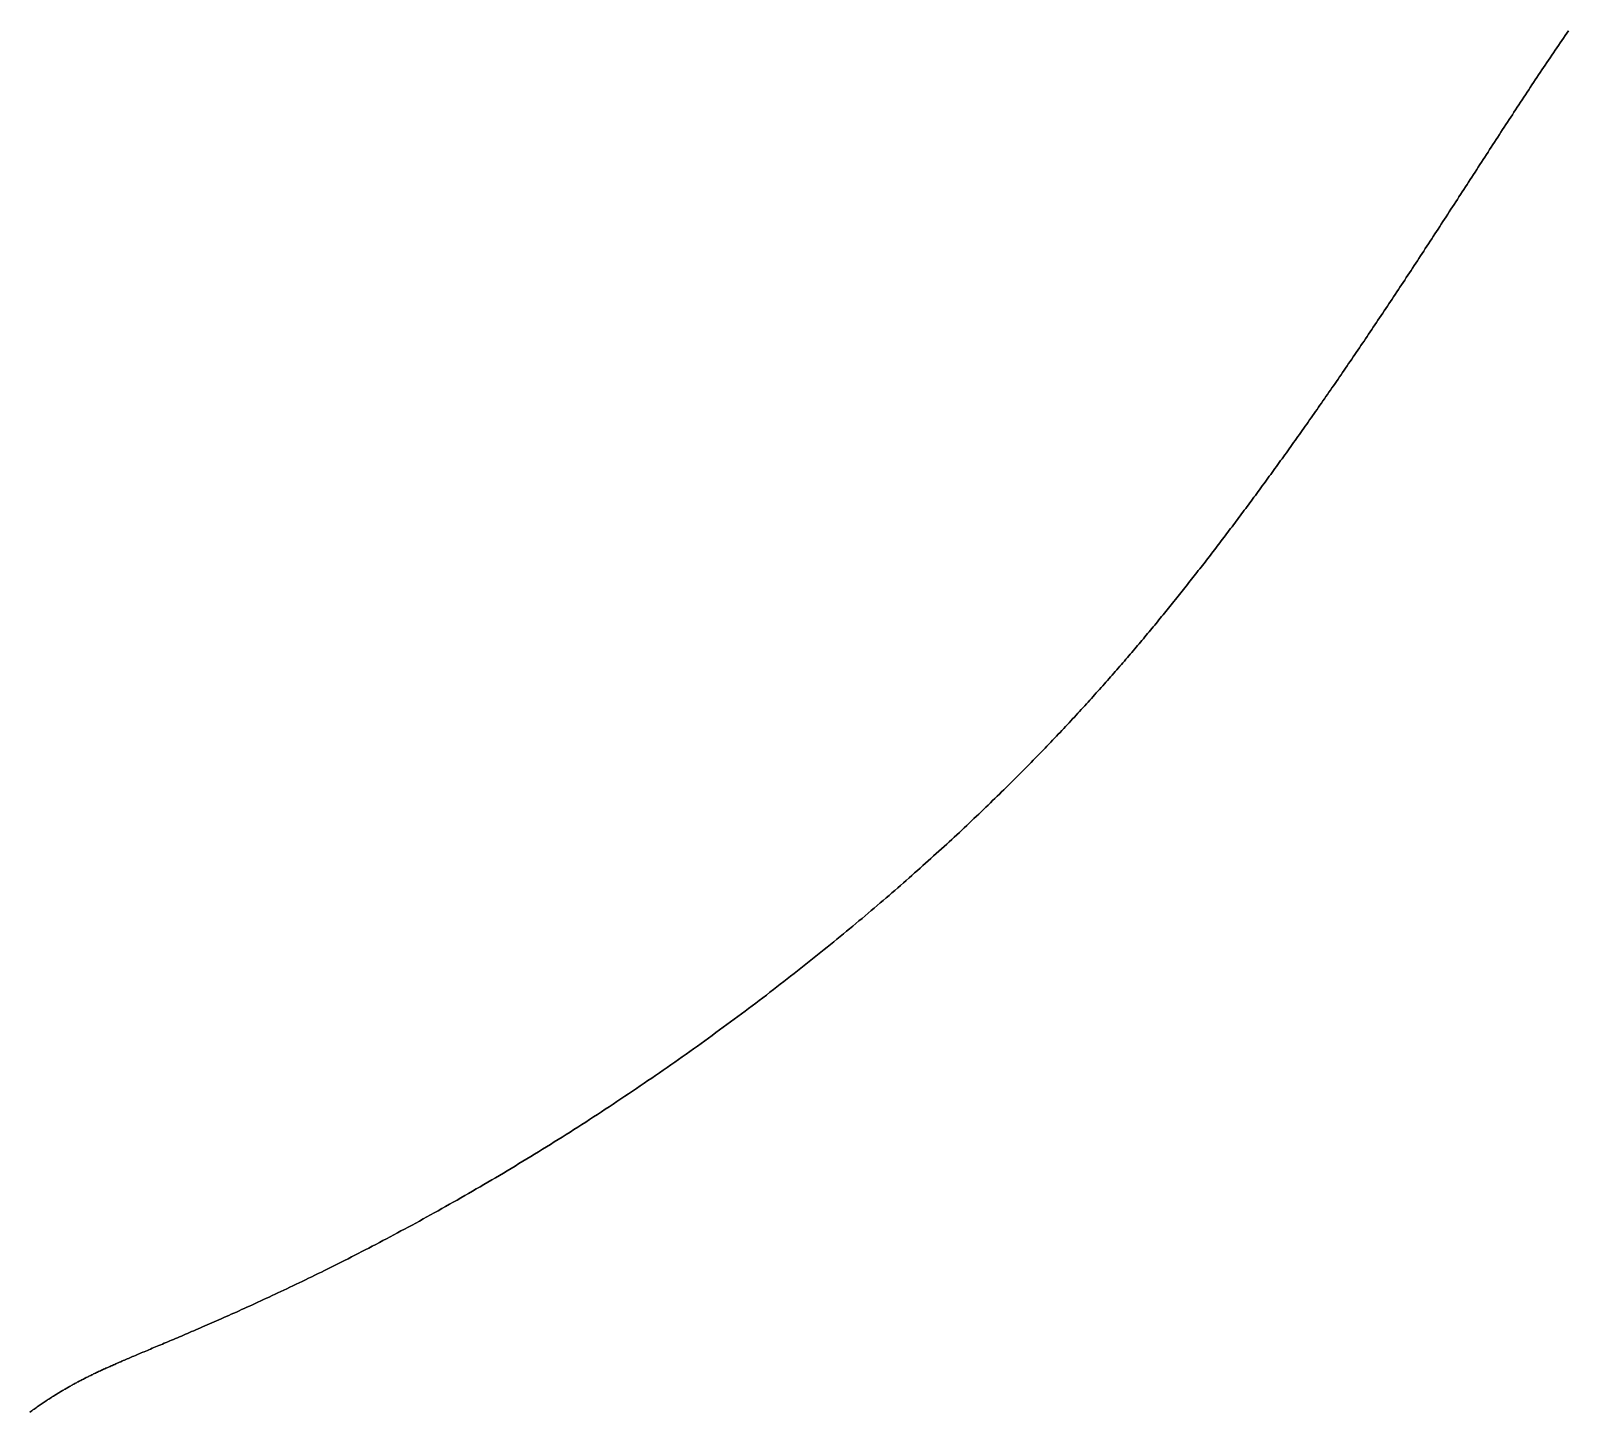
# Model space of a CAD drawing. Header units: inches. Extents: x 130170 to 284068, y 377793 to 804530.
# Drawn here: x 256422.4 to 256488.3, y 734966.8 to 735026 of the extents above; entities that cross this region are included whole.
import ezdxf

# ---------------------------------------------------------------- set-up
doc = ezdxf.new("R2010")
doc.units = ezdxf.units.IN
doc.header["$MEASUREMENT"] = 0
doc.layers.add('muni_il', color=7, linetype='Continuous')

msp = doc.modelspace()

# ---------------------------------------------------------------- linework, layer by layer
at = {"layer": 'muni_il'}
for points in [[(256422.339, 734966.829), (256422.386, 734966.863), (256422.431, 734966.896), (256422.477, 734966.928), (256422.522, 734966.96), (256422.567, 734966.992), (256422.611, 734967.024), (256422.655, 734967.055), (256422.699, 734967.085), (256422.742, 734967.115), (256422.786, 734967.145), (256422.828, 734967.174), (256422.871, 734967.203), (256422.913, 734967.231), (256422.955, 734967.26), (256422.997, 734967.287), (256423.038, 734967.315), (256423.079, 734967.342), (256423.12, 734967.369), (256423.16, 734967.395), (256423.201, 734967.421), (256423.241, 734967.447), (256423.281, 734967.472), (256423.32, 734967.498), (256423.36, 734967.522), (256423.399, 734967.547), (256423.438, 734967.571), (256423.477, 734967.596), (256423.515, 734967.619), (256423.554, 734967.643), (256423.592, 734967.666), (256423.63, 734967.689), (256423.668, 734967.712), (256423.706, 734967.735), (256423.744, 734967.757), (256423.781, 734967.78), (256423.819, 734967.802), (256423.856, 734967.824), (256423.894, 734967.845), (256423.931, 734967.867), (256423.968, 734967.888), (256424.005, 734967.909), (256424.042, 734967.93), (256424.08, 734967.951), (256424.117, 734967.972), (256424.154, 734967.993), (256424.191, 734968.013), (256424.228, 734968.034), (256424.265, 734968.054), (256424.303, 734968.074), (256424.34, 734968.095), (256424.377, 734968.115), (256424.415, 734968.135), (256424.452, 734968.154), (256424.49, 734968.174), (256424.528, 734968.194), (256424.566, 734968.214), (256424.604, 734968.234), (256424.642, 734968.253), (256424.681, 734968.273), (256424.719, 734968.292), (256424.758, 734968.312), (256424.797, 734968.332), (256424.836, 734968.351), (256424.876, 734968.371), (256424.916, 734968.39), (256424.956, 734968.41), (256424.996, 734968.43), (256425.036, 734968.449), (256425.077, 734968.469), (256425.118, 734968.489), (256425.16, 734968.509), (256425.202, 734968.529), (256425.244, 734968.548), (256425.287, 734968.568), (256425.33, 734968.589), (256425.373, 734968.609), (256425.417, 734968.629), (256425.461, 734968.649), (256425.506, 734968.67), (256425.551, 734968.691), (256425.597, 734968.711), (256425.643, 734968.732), (256425.689, 734968.753), (256425.736, 734968.774), (256425.784, 734968.796), (256425.832, 734968.817), (256425.881, 734968.839), (256425.93, 734968.86), (256425.98, 734968.882), (256426.03, 734968.904), (256426.081, 734968.927), (256426.133, 734968.949), (256426.185, 734968.972), (256426.238, 734968.995), (256426.291, 734969.018), (256426.345, 734969.041), (256426.4, 734969.065), (256426.456, 734969.089), (256426.512, 734969.113), (256426.569, 734969.137), (256426.627, 734969.162), (256426.685, 734969.187), (256426.745, 734969.212), (256426.804, 734969.238), (256426.865, 734969.263), (256426.927, 734969.289), (256426.989, 734969.316), (256427.052, 734969.342), (256427.116, 734969.369), (256427.181, 734969.397), (256427.246, 734969.424), (256427.313, 734969.452), (256427.38, 734969.481), (256427.448, 734969.509), (256427.517, 734969.538), (256427.587, 734969.568), (256427.658, 734969.598), (256427.73, 734969.628), (256427.802, 734969.658), (256427.876, 734969.689), (256427.951, 734969.721), (256428.026, 734969.752), (256428.102, 734969.785), (256428.18, 734969.817), (256428.258, 734969.85), (256428.337, 734969.884), (256428.418, 734969.918), (256428.499, 734969.952), (256428.581, 734969.987), (256428.665, 734970.023), (256428.749, 734970.058), (256428.834, 734970.095), (256428.92, 734970.131), (256429.008, 734970.169), (256429.096, 734970.206), (256429.185, 734970.245), (256429.276, 734970.283), (256429.367, 734970.323), (256429.46, 734970.363), (256429.553, 734970.403), (256429.648, 734970.444), (256429.743, 734970.485), (256429.84, 734970.527), (256429.938, 734970.57), (256430.037, 734970.613), (256430.136, 734970.656), (256430.237, 734970.7), (256430.339, 734970.745), (256430.442, 734970.791), (256430.546, 734970.836), (256430.651, 734970.883), (256430.758, 734970.93), (256430.865, 734970.978), (256430.973, 734971.026), (256431.083, 734971.075), (256431.193, 734971.124), (256431.305, 734971.174), (256431.417, 734971.225), (256431.531, 734971.276), (256431.645, 734971.328), (256431.761, 734971.381), (256431.877, 734971.434), (256431.995, 734971.488), (256432.114, 734971.543), (256432.234, 734971.598), (256432.354, 734971.653), (256432.476, 734971.71), (256432.599, 734971.767), (256432.723, 734971.825), (256432.848, 734971.883), (256432.973, 734971.942), (256433.1, 734972.002), (256433.228, 734972.062), (256433.357, 734972.123), (256433.486, 734972.185), (256433.617, 734972.247), (256433.748, 734972.31), (256433.881, 734972.374), (256434.014, 734972.438), (256434.149, 734972.503), (256434.284, 734972.569), (256434.42, 734972.635), (256434.557, 734972.702), (256434.695, 734972.77), (256434.834, 734972.838), (256434.974, 734972.907), (256435.115, 734972.977), (256435.256, 734973.047), (256435.398, 734973.118), (256435.541, 734973.19), (256435.685, 734973.263), (256435.83, 734973.336), (256435.975, 734973.409), (256436.122, 734973.484), (256436.269, 734973.559), (256436.416, 734973.635), (256436.565, 734973.711), (256436.714, 734973.788), (256436.864, 734973.866), (256437.015, 734973.944), (256437.166, 734974.023), (256437.318, 734974.103), (256437.471, 734974.183), (256437.624, 734974.264), (256437.779, 734974.346), (256437.933, 734974.428), (256438.088, 734974.511), (256438.244, 734974.595), (256438.401, 734974.679), (256438.558, 734974.764), (256438.716, 734974.849), (256438.874, 734974.935), (256439.032, 734975.022), (256439.192, 734975.11), (256439.351, 734975.197), (256439.512, 734975.286), (256439.672, 734975.375), (256439.833, 734975.465), (256439.995, 734975.555), (256440.157, 734975.646), (256440.32, 734975.738), (256440.483, 734975.83), (256440.646, 734975.923), (256440.809, 734976.016), (256440.973, 734976.11), (256441.138, 734976.204), (256441.303, 734976.299), (256441.468, 734976.395), (256441.633, 734976.491), (256441.798, 734976.587), (256441.964, 734976.684), (256442.13, 734976.782), (256442.297, 734976.88), (256442.463, 734976.979), (256442.63, 734977.078), (256442.797, 734977.178), (256442.965, 734977.278), (256443.132, 734977.378), (256443.299, 734977.48), (256443.467, 734977.581), (256443.635, 734977.683), (256443.803, 734977.786), (256443.971, 734977.889), (256444.139, 734977.992), (256444.307, 734978.096), (256444.476, 734978.2), (256444.644, 734978.305), (256444.812, 734978.41), (256444.981, 734978.516), (256445.149, 734978.622), (256445.317, 734978.728), (256445.486, 734978.835), (256445.654, 734978.942), (256445.822, 734979.049), (256445.99, 734979.157), (256446.158, 734979.265), (256446.326, 734979.374), (256446.494, 734979.483), (256446.662, 734979.592), (256446.829, 734979.702), (256446.997, 734979.811), (256447.164, 734979.921), (256447.332, 734980.032), (256447.498, 734980.143), (256447.665, 734980.254), (256447.832, 734980.365), (256447.998, 734980.476), (256448.164, 734980.588), (256448.33, 734980.7), (256448.496, 734980.812), (256448.661, 734980.925), (256448.826, 734981.037), (256448.991, 734981.15), (256449.155, 734981.263), (256449.32, 734981.377), (256449.483, 734981.49), (256449.647, 734981.604), (256449.81, 734981.717), (256449.973, 734981.831), (256450.135, 734981.946), (256450.297, 734982.06), (256450.459, 734982.174), (256450.62, 734982.289), (256450.781, 734982.403), (256450.942, 734982.518), (256451.102, 734982.633), (256451.261, 734982.748), (256451.42, 734982.863), (256451.579, 734982.978), (256451.737, 734983.093), (256451.895, 734983.208), (256452.052, 734983.323), (256452.209, 734983.439), (256452.365, 734983.554), (256452.521, 734983.669), (256452.676, 734983.784), (256452.831, 734983.9), (256452.985, 734984.015), (256453.139, 734984.13), (256453.292, 734984.246), (256453.444, 734984.361), (256453.596, 734984.476), (256453.748, 734984.591), (256453.899, 734984.706), (256454.049, 734984.822), (256454.199, 734984.937), (256454.348, 734985.052), (256454.496, 734985.166), (256454.644, 734985.281), (256454.791, 734985.396), (256454.938, 734985.51), (256455.084, 734985.625), (256455.229, 734985.739), (256455.374, 734985.853), (256455.518, 734985.967), (256455.662, 734986.081), (256455.804, 734986.195), (256455.947, 734986.309), (256456.088, 734986.422), (256456.229, 734986.535), (256456.369, 734986.649), (256456.509, 734986.762), (256456.648, 734986.874), (256456.786, 734986.987), (256456.923, 734987.099), (256457.06, 734987.212), (256457.196, 734987.323), (256457.331, 734987.435), (256457.466, 734987.547), (256457.6, 734987.658), (256457.733, 734987.769), (256457.866, 734987.88), (256457.998, 734987.991), (256458.129, 734988.101), (256458.26, 734988.211), (256458.39, 734988.321), (256458.519, 734988.431), (256458.647, 734988.54), (256458.775, 734988.649), (256458.901, 734988.758), (256459.028, 734988.866), (256459.153, 734988.974), (256459.278, 734989.082), (256459.402, 734989.19), (256459.525, 734989.297), (256459.648, 734989.404), (256459.77, 734989.511), (256459.891, 734989.617), (256460.012, 734989.723), (256460.132, 734989.829), (256460.251, 734989.935), (256460.369, 734990.04), (256460.486, 734990.144), (256460.603, 734990.249), (256460.72, 734990.353), (256460.835, 734990.457), (256460.95, 734990.56), (256461.064, 734990.663), (256461.177, 734990.766), (256461.29, 734990.869), (256461.402, 734990.971), (256461.513, 734991.072), (256461.624, 734991.174), (256461.733, 734991.275), (256461.842, 734991.376), (256461.951, 734991.476), (256462.059, 734991.576), (256462.166, 734991.676), (256462.272, 734991.775), (256462.378, 734991.874), (256462.483, 734991.973), (256462.587, 734992.071), (256462.69, 734992.168), (256462.793, 734992.266), (256462.896, 734992.363), (256462.997, 734992.46), (256463.098, 734992.556), (256463.198, 734992.652), (256463.298, 734992.748), (256463.397, 734992.843), (256463.495, 734992.938), (256463.593, 734993.033), (256463.69, 734993.127), (256463.786, 734993.221), (256463.882, 734993.314), (256463.977, 734993.408), (256464.072, 734993.5), (256464.165, 734993.593), (256464.259, 734993.685), (256464.351, 734993.776), (256464.443, 734993.868), (256464.535, 734993.959), (256464.625, 734994.05), (256464.716, 734994.14), (256464.805, 734994.23), (256464.894, 734994.319), (256464.983, 734994.408), (256465.071, 734994.497), (256465.158, 734994.586), (256465.245, 734994.674), (256465.331, 734994.762), (256465.416, 734994.85), (256465.501, 734994.937), (256465.586, 734995.024), (256465.67, 734995.11), (256465.753, 734995.196), (256465.836, 734995.282), (256465.918, 734995.368), (256466, 734995.453), (256466.082, 734995.538), (256466.162, 734995.623), (256466.243, 734995.707), (256466.322, 734995.791), (256466.402, 734995.875), (256466.481, 734995.958), (256466.559, 734996.041), (256466.637, 734996.124), (256466.714, 734996.206), (256466.791, 734996.289), (256466.867, 734996.371), (256466.944, 734996.452), (256467.019, 734996.534), (256467.094, 734996.615), (256467.169, 734996.695), (256467.243, 734996.776), (256467.317, 734996.856), (256467.39, 734996.936), (256467.463, 734997.016), (256467.536, 734997.096), (256467.608, 734997.175), (256467.68, 734997.254), (256467.751, 734997.333), (256467.822, 734997.411), (256467.893, 734997.49), (256467.963, 734997.568), (256468.033, 734997.646), (256468.103, 734997.723), (256468.172, 734997.801), (256468.241, 734997.878), (256468.309, 734997.955), (256468.378, 734998.032), (256468.445, 734998.109), (256468.513, 734998.185), (256468.58, 734998.261), (256468.647, 734998.337), (256468.713, 734998.413), (256468.78, 734998.489), (256468.846, 734998.564), (256468.911, 734998.64), (256468.977, 734998.715), (256469.042, 734998.79), (256469.107, 734998.865), (256469.171, 734998.94), (256469.236, 734999.014), (256469.3, 734999.089), (256469.363, 734999.163), (256469.427, 734999.237), (256469.49, 734999.311), (256469.553, 734999.385), (256469.616, 734999.459), (256469.679, 734999.533), (256469.741, 734999.607), (256469.803, 734999.68), (256469.865, 734999.754), (256469.927, 734999.827), (256469.989, 734999.9), (256470.05, 734999.973), (256470.111, 735000.047), (256470.172, 735000.12), (256470.233, 735000.193), (256470.294, 735000.266), (256470.354, 735000.338), (256470.415, 735000.411), (256470.475, 735000.484), (256470.535, 735000.557), (256470.595, 735000.629), (256470.655, 735000.702), (256470.714, 735000.775), (256470.774, 735000.847), (256470.833, 735000.92), (256470.892, 735000.992), (256470.951, 735001.065), (256471.01, 735001.137), (256471.069, 735001.21), (256471.128, 735001.283), (256471.187, 735001.355), (256471.246, 735001.428), (256471.304, 735001.5), (256471.362, 735001.573), (256471.421, 735001.645), (256471.479, 735001.718), (256471.537, 735001.791), (256471.595, 735001.863), (256471.653, 735001.936), (256471.712, 735002.009), (256471.769, 735002.082), (256471.827, 735002.155), (256471.885, 735002.228), (256471.943, 735002.301), (256472.001, 735002.374), (256472.059, 735002.447), (256472.116, 735002.52), (256472.174, 735002.594), (256472.231, 735002.667), (256472.289, 735002.741), (256472.347, 735002.814), (256472.404, 735002.888), (256472.462, 735002.962), (256472.52, 735003.035), (256472.577, 735003.11), (256472.635, 735003.184), (256472.692, 735003.258), (256472.75, 735003.332), (256472.807, 735003.407), (256472.865, 735003.481), (256472.923, 735003.556), (256472.98, 735003.631), (256473.038, 735003.706), (256473.096, 735003.781), (256473.153, 735003.856), (256473.211, 735003.932), (256473.269, 735004.007), (256473.326, 735004.083), (256473.384, 735004.159), (256473.442, 735004.235), (256473.5, 735004.311), (256473.558, 735004.387), (256473.616, 735004.464), (256473.674, 735004.54), (256473.732, 735004.617), (256473.79, 735004.694), (256473.848, 735004.771), (256473.907, 735004.849), (256473.965, 735004.926), (256474.023, 735005.004), (256474.082, 735005.082), (256474.14, 735005.16), (256474.199, 735005.238), (256474.257, 735005.317), (256474.316, 735005.395), (256474.375, 735005.474), (256474.434, 735005.553), (256474.492, 735005.633), (256474.552, 735005.712), (256474.61, 735005.792), (256474.67, 735005.872), (256474.729, 735005.952), (256474.788, 735006.032), (256474.848, 735006.113), (256474.907, 735006.194), (256474.967, 735006.275), (256475.026, 735006.356), (256475.086, 735006.437), (256475.146, 735006.519), (256475.206, 735006.601), (256475.266, 735006.683), (256475.326, 735006.765), (256475.386, 735006.848), (256475.446, 735006.931), (256475.507, 735007.013), (256475.567, 735007.097), (256475.628, 735007.18), (256475.688, 735007.264), (256475.749, 735007.348), (256475.81, 735007.432), (256475.871, 735007.517), (256475.932, 735007.601), (256475.993, 735007.686), (256476.054, 735007.771), (256476.116, 735007.857), (256476.177, 735007.942), (256476.239, 735008.028), (256476.3, 735008.114), (256476.362, 735008.201), (256476.424, 735008.287), (256476.486, 735008.374), (256476.548, 735008.461), (256476.61, 735008.549), (256476.672, 735008.636), (256476.734, 735008.724), (256476.797, 735008.812), (256476.859, 735008.9), (256476.922, 735008.989), (256476.985, 735009.078), (256477.048, 735009.167), (256477.11, 735009.256), (256477.173, 735009.346), (256477.237, 735009.435), (256477.3, 735009.525), (256477.363, 735009.616), (256477.427, 735009.706), (256477.49, 735009.797), (256477.554, 735009.888), (256477.617, 735009.979), (256477.681, 735010.071), (256477.745, 735010.163), (256477.809, 735010.255), (256477.873, 735010.347), (256477.937, 735010.439), (256478.002, 735010.532), (256478.066, 735010.625), (256478.13, 735010.718), (256478.195, 735010.811), (256478.26, 735010.905), (256478.324, 735010.999), (256478.389, 735011.093), (256478.454, 735011.187), (256478.519, 735011.282), (256478.584, 735011.377), (256478.649, 735011.472), (256478.714, 735011.567), (256478.78, 735011.663), (256478.845, 735011.758), (256478.911, 735011.854), (256478.976, 735011.95), (256479.042, 735012.047), (256479.108, 735012.143), (256479.173, 735012.24), (256479.239, 735012.337), (256479.305, 735012.434), (256479.371, 735012.532), (256479.437, 735012.629), (256479.503, 735012.727), (256479.57, 735012.826), (256479.636, 735012.924), (256479.702, 735013.022), (256479.769, 735013.121), (256479.835, 735013.22), (256479.902, 735013.319), (256479.969, 735013.418), (256480.035, 735013.518), (256480.102, 735013.617), (256480.169, 735013.717), (256480.236, 735013.817), (256480.303, 735013.918), (256480.37, 735014.018), (256480.437, 735014.119), (256480.504, 735014.219), (256480.571, 735014.32), (256480.639, 735014.421), (256480.706, 735014.523), (256480.773, 735014.624), (256480.841, 735014.726), (256480.908, 735014.828), (256480.976, 735014.93), (256481.043, 735015.032), (256481.111, 735015.134), (256481.179, 735015.237), (256481.246, 735015.339), (256481.314, 735015.442), (256481.382, 735015.545), (256481.45, 735015.648), (256481.518, 735015.751), (256481.586, 735015.855), (256481.654, 735015.958), (256481.722, 735016.062), (256481.79, 735016.166), (256481.858, 735016.269), (256481.926, 735016.373), (256481.994, 735016.477), (256482.062, 735016.582), (256482.13, 735016.686), (256482.199, 735016.791), (256482.267, 735016.895), (256482.335, 735017), (256482.404, 735017.105), (256482.472, 735017.21), (256482.541, 735017.315), (256482.609, 735017.42), (256482.678, 735017.525), (256482.746, 735017.631), (256482.815, 735017.736), (256482.884, 735017.842), (256482.952, 735017.947), (256483.021, 735018.053), (256483.09, 735018.159), (256483.158, 735018.265), (256483.227, 735018.371), (256483.296, 735018.477), (256483.365, 735018.583), (256483.433, 735018.689), (256483.502, 735018.795), (256483.571, 735018.901), (256483.64, 735019.008), (256483.709, 735019.114), (256483.778, 735019.221), (256483.847, 735019.327), (256483.916, 735019.434), (256483.985, 735019.54), (256484.054, 735019.647), (256484.123, 735019.753), (256484.192, 735019.86), (256484.261, 735019.967), (256484.33, 735020.074), (256484.4, 735020.181), (256484.469, 735020.287), (256484.538, 735020.394), (256484.607, 735020.501), (256484.676, 735020.608), (256484.746, 735020.715), (256484.815, 735020.822), (256484.884, 735020.929), (256484.954, 735021.036), (256485.023, 735021.143), (256485.093, 735021.25), (256485.162, 735021.356), (256485.231, 735021.463), (256485.301, 735021.57), (256485.37, 735021.677), (256485.44, 735021.784), (256485.51, 735021.891), (256485.579, 735021.998), (256485.649, 735022.104), (256485.719, 735022.211), (256485.788, 735022.318), (256485.858, 735022.425), (256485.928, 735022.532), (256485.998, 735022.638), (256486.067, 735022.745), (256486.137, 735022.852), (256486.207, 735022.958), (256486.277, 735023.065), (256486.347, 735023.171), (256486.417, 735023.277), (256486.487, 735023.384), (256486.558, 735023.49), (256486.628, 735023.596), (256486.698, 735023.703), (256486.768, 735023.809), (256486.839, 735023.915), (256486.909, 735024.021), (256486.979, 735024.127), (256487.05, 735024.233), (256487.12, 735024.339), (256487.191, 735024.444), (256487.262, 735024.55), (256487.332, 735024.656), (256487.403, 735024.761), (256487.474, 735024.867), (256487.545, 735024.972), (256487.616, 735025.077), (256487.687, 735025.182), (256487.758, 735025.287), (256487.829, 735025.393), (256487.9, 735025.498), (256487.972, 735025.602), (256488.043, 735025.707), (256488.115, 735025.812), (256488.186, 735025.916), (256488.258, 735026.021)], [(256488.258, 735026.021), (256488.186, 735025.916), (256488.115, 735025.812), (256488.043, 735025.707), (256487.972, 735025.602), (256487.9, 735025.498), (256487.829, 735025.393), (256487.758, 735025.287), (256487.687, 735025.182), (256487.616, 735025.077), (256487.545, 735024.972), (256487.474, 735024.867), (256487.403, 735024.761), (256487.332, 735024.656), (256487.262, 735024.55), (256487.191, 735024.444), (256487.12, 735024.339), (256487.05, 735024.233), (256486.979, 735024.127), (256486.909, 735024.021), (256486.839, 735023.915), (256486.768, 735023.809), (256486.698, 735023.703), (256486.628, 735023.596), (256486.558, 735023.49), (256486.487, 735023.384), (256486.417, 735023.277), (256486.347, 735023.171), (256486.277, 735023.065), (256486.207, 735022.958), (256486.137, 735022.852), (256486.067, 735022.745), (256485.998, 735022.638), (256485.928, 735022.532), (256485.858, 735022.425), (256485.788, 735022.318), (256485.719, 735022.211), (256485.649, 735022.104), (256485.579, 735021.998), (256485.51, 735021.891), (256485.44, 735021.784), (256485.37, 735021.677), (256485.301, 735021.57), (256485.231, 735021.463), (256485.162, 735021.356), (256485.093, 735021.25), (256485.023, 735021.143), (256484.954, 735021.036), (256484.884, 735020.929), (256484.815, 735020.822), (256484.746, 735020.715), (256484.676, 735020.608), (256484.607, 735020.501), (256484.538, 735020.394), (256484.469, 735020.287), (256484.4, 735020.181), (256484.33, 735020.074), (256484.261, 735019.967), (256484.192, 735019.86), (256484.123, 735019.753), (256484.054, 735019.647), (256483.985, 735019.54), (256483.916, 735019.434), (256483.847, 735019.327), (256483.778, 735019.221), (256483.709, 735019.114), (256483.64, 735019.008), (256483.571, 735018.901), (256483.502, 735018.795), (256483.433, 735018.689), (256483.365, 735018.583), (256483.296, 735018.477), (256483.227, 735018.371), (256483.158, 735018.265), (256483.09, 735018.159), (256483.021, 735018.053), (256482.952, 735017.947), (256482.884, 735017.842), (256482.815, 735017.736), (256482.746, 735017.631), (256482.678, 735017.525), (256482.609, 735017.42), (256482.541, 735017.315), (256482.472, 735017.21), (256482.404, 735017.105), (256482.335, 735017), (256482.267, 735016.895), (256482.199, 735016.791), (256482.13, 735016.686), (256482.062, 735016.582), (256481.994, 735016.477), (256481.926, 735016.373), (256481.858, 735016.269), (256481.79, 735016.166), (256481.722, 735016.062), (256481.654, 735015.958), (256481.586, 735015.855), (256481.518, 735015.751), (256481.45, 735015.648), (256481.382, 735015.545), (256481.314, 735015.442), (256481.246, 735015.339), (256481.179, 735015.237), (256481.111, 735015.134), (256481.043, 735015.032), (256480.976, 735014.93), (256480.908, 735014.828), (256480.841, 735014.726), (256480.773, 735014.624), (256480.706, 735014.523), (256480.639, 735014.421), (256480.571, 735014.32), (256480.504, 735014.219), (256480.437, 735014.119), (256480.37, 735014.018), (256480.303, 735013.918), (256480.236, 735013.817), (256480.169, 735013.717), (256480.102, 735013.617), (256480.035, 735013.518), (256479.969, 735013.418), (256479.902, 735013.319), (256479.835, 735013.22), (256479.769, 735013.121), (256479.702, 735013.022), (256479.636, 735012.924), (256479.57, 735012.826), (256479.503, 735012.727), (256479.437, 735012.629), (256479.371, 735012.532), (256479.305, 735012.434), (256479.239, 735012.337), (256479.173, 735012.24), (256479.108, 735012.143), (256479.042, 735012.047), (256478.976, 735011.95), (256478.911, 735011.854), (256478.845, 735011.758), (256478.78, 735011.663), (256478.714, 735011.567), (256478.649, 735011.472), (256478.584, 735011.377), (256478.519, 735011.282), (256478.454, 735011.187), (256478.389, 735011.093), (256478.324, 735010.999), (256478.26, 735010.905), (256478.195, 735010.811), (256478.13, 735010.718), (256478.066, 735010.625), (256478.002, 735010.532), (256477.937, 735010.439), (256477.873, 735010.347), (256477.809, 735010.255), (256477.745, 735010.163), (256477.681, 735010.071), (256477.617, 735009.979), (256477.554, 735009.888), (256477.49, 735009.797), (256477.427, 735009.706), (256477.363, 735009.616), (256477.3, 735009.525), (256477.237, 735009.435), (256477.173, 735009.346), (256477.11, 735009.256), (256477.048, 735009.167), (256476.985, 735009.078), (256476.922, 735008.989), (256476.859, 735008.9), (256476.797, 735008.812), (256476.734, 735008.724), (256476.672, 735008.636), (256476.61, 735008.549), (256476.548, 735008.461), (256476.486, 735008.374), (256476.424, 735008.287), (256476.362, 735008.201), (256476.3, 735008.114), (256476.239, 735008.028), (256476.177, 735007.942), (256476.116, 735007.857), (256476.054, 735007.771), (256475.993, 735007.686), (256475.932, 735007.601), (256475.871, 735007.517), (256475.81, 735007.432), (256475.749, 735007.348), (256475.688, 735007.264), (256475.628, 735007.18), (256475.567, 735007.097), (256475.507, 735007.013), (256475.446, 735006.931), (256475.386, 735006.848), (256475.326, 735006.765), (256475.266, 735006.683), (256475.206, 735006.601), (256475.146, 735006.519), (256475.086, 735006.437), (256475.026, 735006.356), (256474.967, 735006.275), (256474.907, 735006.194), (256474.848, 735006.113), (256474.788, 735006.032), (256474.729, 735005.952), (256474.67, 735005.872), (256474.61, 735005.792), (256474.552, 735005.712), (256474.492, 735005.633), (256474.434, 735005.553), (256474.375, 735005.474), (256474.316, 735005.395), (256474.257, 735005.317), (256474.199, 735005.238), (256474.14, 735005.16), (256474.082, 735005.082), (256474.023, 735005.004), (256473.965, 735004.926), (256473.907, 735004.849), (256473.848, 735004.771), (256473.79, 735004.694), (256473.732, 735004.617), (256473.674, 735004.54), (256473.616, 735004.464), (256473.558, 735004.387), (256473.5, 735004.311), (256473.442, 735004.235), (256473.384, 735004.159), (256473.326, 735004.083), (256473.269, 735004.007), (256473.211, 735003.932), (256473.153, 735003.856), (256473.096, 735003.781), (256473.038, 735003.706), (256472.98, 735003.631), (256472.923, 735003.556), (256472.865, 735003.481), (256472.807, 735003.407), (256472.75, 735003.332), (256472.692, 735003.258), (256472.635, 735003.184), (256472.577, 735003.11), (256472.52, 735003.035), (256472.462, 735002.962), (256472.404, 735002.888), (256472.347, 735002.814), (256472.289, 735002.741), (256472.231, 735002.667), (256472.174, 735002.594), (256472.116, 735002.52), (256472.059, 735002.447), (256472.001, 735002.374), (256471.943, 735002.301), (256471.885, 735002.228), (256471.827, 735002.155), (256471.769, 735002.082), (256471.712, 735002.009), (256471.653, 735001.936), (256471.595, 735001.863), (256471.537, 735001.791), (256471.479, 735001.718), (256471.421, 735001.645), (256471.362, 735001.573), (256471.304, 735001.5), (256471.246, 735001.428), (256471.187, 735001.355), (256471.128, 735001.283), (256471.069, 735001.21), (256471.01, 735001.137), (256470.951, 735001.065), (256470.892, 735000.992), (256470.833, 735000.92), (256470.774, 735000.847), (256470.714, 735000.775), (256470.655, 735000.702), (256470.595, 735000.629), (256470.535, 735000.557), (256470.475, 735000.484), (256470.415, 735000.411), (256470.354, 735000.338), (256470.294, 735000.266), (256470.233, 735000.193), (256470.172, 735000.12), (256470.111, 735000.047), (256470.05, 734999.973), (256469.989, 734999.9), (256469.927, 734999.827), (256469.865, 734999.754), (256469.803, 734999.68), (256469.741, 734999.607), (256469.679, 734999.533), (256469.616, 734999.459), (256469.553, 734999.385), (256469.49, 734999.311), (256469.427, 734999.237), (256469.363, 734999.163), (256469.3, 734999.089), (256469.236, 734999.014), (256469.171, 734998.94), (256469.107, 734998.865), (256469.042, 734998.79), (256468.977, 734998.715), (256468.911, 734998.64), (256468.846, 734998.564), (256468.78, 734998.489), (256468.713, 734998.413), (256468.647, 734998.337), (256468.58, 734998.261), (256468.513, 734998.185), (256468.445, 734998.109), (256468.378, 734998.032), (256468.309, 734997.955), (256468.241, 734997.878), (256468.172, 734997.801), (256468.103, 734997.723), (256468.033, 734997.646), (256467.963, 734997.568), (256467.893, 734997.49), (256467.822, 734997.411), (256467.751, 734997.333), (256467.68, 734997.254), (256467.608, 734997.175), (256467.536, 734997.096), (256467.463, 734997.016), (256467.39, 734996.936), (256467.317, 734996.856), (256467.243, 734996.776), (256467.169, 734996.695), (256467.094, 734996.615), (256467.019, 734996.534), (256466.944, 734996.452), (256466.867, 734996.371), (256466.791, 734996.289), (256466.714, 734996.206), (256466.637, 734996.124), (256466.559, 734996.041), (256466.481, 734995.958), (256466.402, 734995.875), (256466.322, 734995.791), (256466.243, 734995.707), (256466.162, 734995.623), (256466.082, 734995.538), (256466, 734995.453), (256465.918, 734995.368), (256465.836, 734995.282), (256465.753, 734995.196), (256465.67, 734995.11), (256465.586, 734995.024), (256465.501, 734994.937), (256465.416, 734994.85), (256465.331, 734994.762), (256465.245, 734994.674), (256465.158, 734994.586), (256465.071, 734994.497), (256464.983, 734994.408), (256464.894, 734994.319), (256464.805, 734994.23), (256464.716, 734994.14), (256464.625, 734994.05), (256464.535, 734993.959), (256464.443, 734993.868), (256464.351, 734993.776), (256464.259, 734993.685), (256464.165, 734993.593), (256464.072, 734993.5), (256463.977, 734993.408), (256463.882, 734993.314), (256463.786, 734993.221), (256463.69, 734993.127), (256463.593, 734993.033), (256463.495, 734992.938), (256463.397, 734992.843), (256463.298, 734992.748), (256463.198, 734992.652), (256463.098, 734992.556), (256462.997, 734992.46), (256462.896, 734992.363), (256462.793, 734992.266), (256462.69, 734992.168), (256462.587, 734992.071), (256462.483, 734991.973), (256462.378, 734991.874), (256462.272, 734991.775), (256462.166, 734991.676), (256462.059, 734991.576), (256461.951, 734991.476), (256461.842, 734991.376), (256461.733, 734991.275), (256461.624, 734991.174), (256461.513, 734991.072), (256461.402, 734990.971), (256461.29, 734990.869), (256461.177, 734990.766), (256461.064, 734990.663), (256460.95, 734990.56), (256460.835, 734990.457), (256460.72, 734990.353), (256460.603, 734990.249), (256460.486, 734990.144), (256460.369, 734990.04), (256460.251, 734989.935), (256460.132, 734989.829), (256460.012, 734989.723), (256459.891, 734989.617), (256459.77, 734989.511), (256459.648, 734989.404), (256459.525, 734989.297), (256459.402, 734989.19), (256459.278, 734989.082), (256459.153, 734988.974), (256459.028, 734988.866), (256458.901, 734988.758), (256458.775, 734988.649), (256458.647, 734988.54), (256458.519, 734988.431), (256458.39, 734988.321), (256458.26, 734988.211), (256458.129, 734988.101), (256457.998, 734987.991), (256457.866, 734987.88), (256457.733, 734987.769), (256457.6, 734987.658), (256457.466, 734987.547), (256457.331, 734987.435), (256457.196, 734987.323), (256457.06, 734987.212), (256456.923, 734987.099), (256456.786, 734986.987), (256456.648, 734986.874), (256456.509, 734986.762), (256456.369, 734986.649), (256456.229, 734986.535), (256456.088, 734986.422), (256455.947, 734986.309), (256455.804, 734986.195), (256455.662, 734986.081), (256455.518, 734985.967), (256455.374, 734985.853), (256455.229, 734985.739), (256455.084, 734985.625), (256454.938, 734985.51), (256454.791, 734985.396), (256454.644, 734985.281), (256454.496, 734985.166), (256454.348, 734985.052), (256454.199, 734984.937), (256454.049, 734984.822), (256453.899, 734984.706), (256453.748, 734984.591), (256453.596, 734984.476), (256453.444, 734984.361), (256453.292, 734984.246), (256453.139, 734984.13), (256452.985, 734984.015), (256452.831, 734983.9), (256452.676, 734983.784), (256452.521, 734983.669), (256452.365, 734983.554), (256452.209, 734983.439), (256452.052, 734983.323), (256451.895, 734983.208), (256451.737, 734983.093), (256451.579, 734982.978), (256451.42, 734982.863), (256451.261, 734982.748), (256451.102, 734982.633), (256450.942, 734982.518), (256450.781, 734982.403), (256450.62, 734982.289), (256450.459, 734982.174), (256450.297, 734982.06), (256450.135, 734981.946), (256449.973, 734981.831), (256449.81, 734981.717), (256449.647, 734981.604), (256449.483, 734981.49), (256449.32, 734981.377), (256449.155, 734981.263), (256448.991, 734981.15), (256448.826, 734981.037), (256448.661, 734980.925), (256448.496, 734980.812), (256448.33, 734980.7), (256448.164, 734980.588), (256447.998, 734980.476), (256447.832, 734980.365), (256447.665, 734980.254), (256447.498, 734980.143), (256447.332, 734980.032), (256447.164, 734979.921), (256446.997, 734979.811), (256446.829, 734979.702), (256446.662, 734979.592), (256446.494, 734979.483), (256446.326, 734979.374), (256446.158, 734979.265), (256445.99, 734979.157), (256445.822, 734979.049), (256445.654, 734978.942), (256445.486, 734978.835), (256445.317, 734978.728), (256445.149, 734978.622), (256444.981, 734978.516), (256444.812, 734978.41), (256444.644, 734978.305), (256444.476, 734978.2), (256444.307, 734978.096), (256444.139, 734977.992), (256443.971, 734977.889), (256443.803, 734977.786), (256443.635, 734977.683), (256443.467, 734977.581), (256443.299, 734977.48), (256443.132, 734977.378), (256442.965, 734977.278), (256442.797, 734977.178), (256442.63, 734977.078), (256442.463, 734976.979), (256442.297, 734976.88), (256442.13, 734976.782), (256441.964, 734976.684), (256441.798, 734976.587), (256441.633, 734976.491), (256441.468, 734976.395), (256441.303, 734976.299), (256441.138, 734976.204), (256440.973, 734976.11), (256440.809, 734976.016), (256440.646, 734975.923), (256440.483, 734975.83), (256440.32, 734975.738), (256440.157, 734975.646), (256439.995, 734975.555), (256439.833, 734975.465), (256439.672, 734975.375), (256439.512, 734975.286), (256439.351, 734975.197), (256439.192, 734975.11), (256439.032, 734975.022), (256438.874, 734974.935), (256438.716, 734974.849), (256438.558, 734974.764), (256438.401, 734974.679), (256438.244, 734974.595), (256438.088, 734974.511), (256437.933, 734974.428), (256437.779, 734974.346), (256437.624, 734974.264), (256437.471, 734974.183), (256437.318, 734974.103), (256437.166, 734974.023), (256437.015, 734973.944), (256436.864, 734973.866), (256436.714, 734973.788), (256436.565, 734973.711), (256436.416, 734973.635), (256436.269, 734973.559), (256436.122, 734973.484), (256435.975, 734973.409), (256435.83, 734973.336), (256435.685, 734973.263), (256435.541, 734973.19), (256435.398, 734973.118), (256435.256, 734973.047), (256435.115, 734972.977), (256434.974, 734972.907), (256434.834, 734972.838), (256434.695, 734972.77), (256434.557, 734972.702), (256434.42, 734972.635), (256434.284, 734972.569), (256434.149, 734972.503), (256434.014, 734972.438), (256433.881, 734972.374), (256433.748, 734972.31), (256433.617, 734972.247), (256433.486, 734972.185), (256433.357, 734972.123), (256433.228, 734972.062), (256433.1, 734972.002), (256432.973, 734971.942), (256432.848, 734971.883), (256432.723, 734971.825), (256432.599, 734971.767), (256432.476, 734971.71), (256432.354, 734971.653), (256432.234, 734971.598), (256432.114, 734971.543), (256431.995, 734971.488), (256431.877, 734971.434), (256431.761, 734971.381), (256431.645, 734971.328), (256431.531, 734971.276), (256431.417, 734971.225), (256431.305, 734971.174), (256431.193, 734971.124), (256431.083, 734971.075), (256430.973, 734971.026), (256430.865, 734970.978), (256430.758, 734970.93), (256430.651, 734970.883), (256430.546, 734970.836), (256430.442, 734970.791), (256430.339, 734970.745), (256430.237, 734970.7), (256430.136, 734970.656), (256430.037, 734970.613), (256429.938, 734970.57), (256429.84, 734970.527), (256429.743, 734970.485), (256429.648, 734970.444), (256429.553, 734970.403), (256429.46, 734970.363), (256429.367, 734970.323), (256429.276, 734970.283), (256429.185, 734970.245), (256429.096, 734970.206), (256429.008, 734970.169), (256428.92, 734970.131), (256428.834, 734970.095), (256428.749, 734970.058), (256428.665, 734970.023), (256428.581, 734969.987), (256428.499, 734969.952), (256428.418, 734969.918), (256428.337, 734969.884), (256428.258, 734969.85), (256428.18, 734969.817), (256428.102, 734969.785), (256428.026, 734969.752), (256427.951, 734969.721), (256427.876, 734969.689), (256427.802, 734969.658), (256427.73, 734969.628), (256427.658, 734969.598), (256427.587, 734969.568), (256427.517, 734969.538), (256427.448, 734969.509), (256427.38, 734969.481), (256427.313, 734969.452), (256427.246, 734969.424), (256427.181, 734969.397), (256427.116, 734969.369), (256427.052, 734969.342), (256426.989, 734969.316), (256426.927, 734969.289), (256426.865, 734969.263), (256426.804, 734969.238), (256426.745, 734969.212), (256426.685, 734969.187), (256426.627, 734969.162), (256426.569, 734969.137), (256426.512, 734969.113), (256426.456, 734969.089), (256426.4, 734969.065), (256426.345, 734969.041), (256426.291, 734969.018), (256426.238, 734968.995), (256426.185, 734968.972), (256426.133, 734968.949), (256426.081, 734968.927), (256426.03, 734968.904), (256425.98, 734968.882), (256425.93, 734968.86), (256425.881, 734968.839), (256425.832, 734968.817), (256425.784, 734968.796), (256425.736, 734968.774), (256425.689, 734968.753), (256425.643, 734968.732), (256425.597, 734968.711), (256425.551, 734968.691), (256425.506, 734968.67), (256425.461, 734968.649), (256425.417, 734968.629), (256425.373, 734968.609), (256425.33, 734968.589), (256425.287, 734968.568), (256425.244, 734968.548), (256425.202, 734968.529), (256425.16, 734968.509), (256425.118, 734968.489), (256425.077, 734968.469), (256425.036, 734968.449), (256424.996, 734968.43), (256424.956, 734968.41), (256424.916, 734968.39), (256424.876, 734968.371), (256424.836, 734968.351), (256424.797, 734968.332), (256424.758, 734968.312), (256424.719, 734968.292), (256424.681, 734968.273), (256424.642, 734968.253), (256424.604, 734968.234), (256424.566, 734968.214), (256424.528, 734968.194), (256424.49, 734968.174), (256424.452, 734968.154), (256424.415, 734968.135), (256424.377, 734968.115), (256424.34, 734968.095), (256424.303, 734968.074), (256424.265, 734968.054), (256424.228, 734968.034), (256424.191, 734968.013), (256424.154, 734967.993), (256424.117, 734967.972), (256424.08, 734967.951), (256424.042, 734967.93), (256424.005, 734967.909), (256423.968, 734967.888), (256423.931, 734967.867), (256423.894, 734967.845), (256423.856, 734967.824), (256423.819, 734967.802), (256423.781, 734967.78), (256423.744, 734967.757), (256423.706, 734967.735), (256423.668, 734967.712), (256423.63, 734967.689), (256423.592, 734967.666), (256423.554, 734967.643), (256423.515, 734967.619), (256423.477, 734967.596), (256423.438, 734967.571), (256423.399, 734967.547), (256423.36, 734967.522), (256423.32, 734967.498), (256423.281, 734967.472), (256423.241, 734967.447), (256423.201, 734967.421), (256423.16, 734967.395), (256423.12, 734967.369), (256423.079, 734967.342), (256423.038, 734967.315), (256422.997, 734967.287), (256422.955, 734967.26), (256422.913, 734967.231), (256422.871, 734967.203), (256422.828, 734967.174), (256422.786, 734967.145), (256422.742, 734967.115), (256422.699, 734967.085), (256422.655, 734967.055), (256422.611, 734967.024), (256422.567, 734966.992), (256422.522, 734966.96), (256422.477, 734966.928), (256422.431, 734966.896), (256422.386, 734966.863), (256422.339, 734966.829)]]:
    msp.add_lwpolyline(points, dxfattribs=at)

doc.saveas('drawing.dxf')
